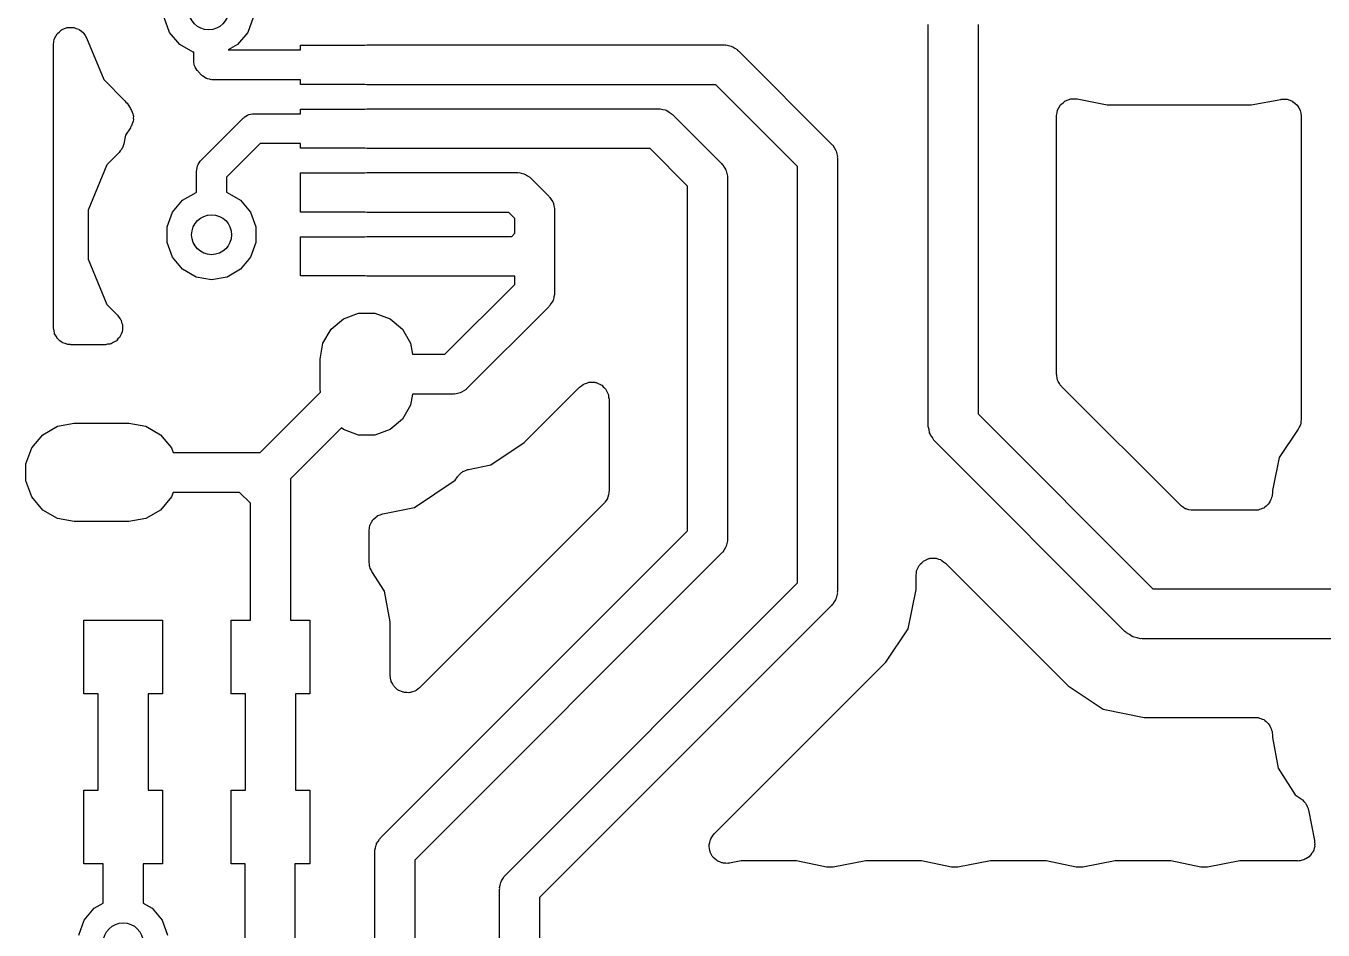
# Model space of a CAD drawing. Extents: x 91.5 to 189.2, y -113.2 to -60.7.
# Drawn here: x 91.51 to 104.72, y -83.02 to -73.81 of the extents above; entities that cross this region are included whole.
import ezdxf

# ---------------------------------------------------------------- set-up
doc = ezdxf.new("R2010")
doc.units = 0
doc.header["$MEASUREMENT"] = 0
doc.layers.add('BLACK', color=7, linetype='CONTINUOUS')

msp = doc.modelspace()

# ---------------------------------------------------------------- linework, layer by layer
at = {"layer": 'Black'}
for p, q in [((91.9029, -73.8414), (91.9277, -73.8312)), ((91.9277, -73.8312), (91.9315, -73.831)), ((91.9315, -73.831), (91.935, -73.8297)), ((91.935, -73.8297), (91.9618, -73.8297)), ((91.9618, -73.8297), (91.9886, -73.8286)), ((91.9886, -73.8286), (91.9922, -73.8297)), ((91.9922, -73.8297), (91.996, -73.8297)), ((91.996, -73.8297), (92.0211, -73.8389)), ((92.9725, -73.8795), (92.918, -73.7297)), ((93.822, -73.7297), (93.7675, -73.8795)), ((100.696, -77.87), (100.696, -73.8)), ((101.204, -73.8), (101.204, -77.7648)), ((91.7946, -73.9762), (91.7982, -73.9497)), ((91.7982, -73.9497), (91.7999, -73.9463)), ((91.7999, -73.9463), (91.8006, -73.9426)), ((91.8006, -73.9426), (91.814, -73.9194)), ((91.814, -73.9194), (91.8264, -73.8956)), ((91.8264, -73.8956), (91.8292, -73.8931)), ((91.8292, -73.8931), (91.8311, -73.8898)), ((91.8311, -73.8898), (91.8516, -73.8726)), ((91.8516, -73.8726), (91.8713, -73.8545)), ((91.8713, -73.8545), (91.8748, -73.853)), ((91.8748, -73.853), (91.8777, -73.8506)), ((91.8777, -73.8506), (91.9029, -73.8414)), ((92.0211, -73.8389), (92.0467, -73.847)), ((92.0467, -73.847), (92.0497, -73.8493)), ((92.0497, -73.8493), (92.0532, -73.8506)), ((92.0532, -73.8506), (92.0738, -73.8678)), ((92.0738, -73.8678), (92.095, -73.8841)), ((92.095, -73.8841), (92.097, -73.8873)), ((92.097, -73.8873), (92.0999, -73.8898)), ((92.0999, -73.8898), (92.1133, -73.913)), ((92.1133, -73.913), (92.1277, -73.9356)), ((92.1277, -73.9356), (92.3036, -74.3612)), ((93.075, -74.0016), (92.9725, -73.8795)), ((93.7675, -73.8795), (93.665, -74.0016)), ((91.79, -74.0026), (91.7946, -73.9762)), ((91.79, -76.8855), (91.79, -74.0026)), ((93.213, -74.0813), (93.075, -74.0016)), ((93.2176, -74.0821), (93.213, -74.0813)), ((93.2176, -74.17), (93.2176, -74.0821)), ((93.665, -74.0016), (93.568, -74.0576)), ((93.568, -74.0576), (94.305, -74.0576)), ((94.305, -74.0576), (94.305, -74.01)), ((94.305, -74.01), (94.9619, -74.01)), ((94.9619, -74.01), (94.98, -74.0068)), ((94.98, -74.0068), (98.62, -74.0068)), ((98.62, -74.0068), (98.6288, -74.0084)), ((98.6288, -74.0084), (98.6377, -74.0076)), ((98.6377, -74.0076), (98.6633, -74.0144)), ((98.6633, -74.0144), (98.6895, -74.0191)), ((98.6895, -74.0191), (98.6972, -74.0235)), ((98.6972, -74.0235), (98.7059, -74.0258)), ((98.7059, -74.0258), (98.7276, -74.0411)), ((98.7276, -74.0411), (98.7506, -74.0543)), ((98.7506, -74.0543), (98.7564, -74.0612)), ((98.7564, -74.0612), (98.7637, -74.0663)), ((98.7637, -74.0663), (99.7137, -75.0163)), ((93.2188, -74.1766), (93.2176, -74.17)), ((93.2182, -74.1833), (93.2188, -74.1766)), ((93.2233, -74.2025), (93.2182, -74.1833)), ((93.2268, -74.2221), (93.2233, -74.2025)), ((93.2301, -74.2279), (93.2268, -74.2221)), ((93.2319, -74.2344), (93.2301, -74.2279)), ((93.2433, -74.2507), (93.2319, -74.2344)), ((93.2533, -74.268), (93.2433, -74.2507)), ((93.2584, -74.2723), (93.2533, -74.268)), ((93.2622, -74.2778), (93.2584, -74.2723)), ((93.3022, -74.3178), (93.2622, -74.2778)), ((93.3077, -74.3216), (93.3022, -74.3178)), ((93.312, -74.3267), (93.3077, -74.3216)), ((93.3293, -74.3367), (93.312, -74.3267)), ((93.3456, -74.3481), (93.3293, -74.3367)), ((93.3521, -74.3499), (93.3456, -74.3481)), ((93.3579, -74.3532), (93.3521, -74.3499)), ((93.3775, -74.3567), (93.3579, -74.3532)), ((93.3967, -74.3618), (93.3775, -74.3567)), ((92.3036, -74.3612), (92.5177, -74.5757)), ((93.4034, -74.3612), (93.3967, -74.3618)), ((93.41, -74.3624), (93.4034, -74.3612)), ((94.305, -74.3624), (93.41, -74.3624)), ((94.305, -74.41), (94.305, -74.3624)), ((94.9619, -74.41), (94.305, -74.41)), ((94.98, -74.4132), (94.9619, -74.41)), ((98.5358, -74.4132), (94.98, -74.4132)), ((99.3668, -75.2442), (98.5358, -74.4132)), ((92.5177, -74.5757), (92.5275, -74.5898)), ((92.5275, -74.5898), (92.5394, -74.6022)), ((92.5394, -74.6022), (92.5747, -74.6549)), ((102.031, -74.6414), (102.045, -74.6169)), ((102.045, -74.6169), (102.047, -74.6155)), ((102.047, -74.6155), (102.048, -74.6135)), ((102.048, -74.6135), (102.07, -74.5959)), ((102.07, -74.5959), (102.092, -74.5777)), ((102.092, -74.5777), (102.094, -74.577)), ((102.094, -74.577), (102.096, -74.5756)), ((102.096, -74.5756), (102.122, -74.5665)), ((102.122, -74.5665), (102.149, -74.5569)), ((102.149, -74.5569), (102.151, -74.5569)), ((102.151, -74.5569), (102.153, -74.5562)), ((102.153, -74.5562), (102.182, -74.5569)), ((102.182, -74.5569), (102.21, -74.5569)), ((102.21, -74.5569), (102.212, -74.5576)), ((102.212, -74.5576), (102.214, -74.5577)), ((102.214, -74.5577), (102.518, -74.6191)), ((102.518, -74.6191), (103.984, -74.6191)), ((103.984, -74.6191), (104.288, -74.5618)), ((104.288, -74.5618), (104.289, -74.5618)), ((104.289, -74.5618), (104.29, -74.5615)), ((104.29, -74.5615), (104.32, -74.5615)), ((104.32, -74.5615), (104.349, -74.5611)), ((104.349, -74.5611), (104.35, -74.5615)), ((104.35, -74.5615), (104.351, -74.5615)), ((104.351, -74.5615), (104.379, -74.5716)), ((104.379, -74.5716), (104.407, -74.5813)), ((104.407, -74.5813), (104.407, -74.582)), ((104.407, -74.582), (104.408, -74.5823)), ((104.408, -74.5823), (104.431, -74.6013)), ((104.431, -74.6013), (104.454, -74.62)), ((104.454, -74.62), (104.454, -74.6208)), ((104.454, -74.6208), (104.455, -74.6215)), ((104.455, -74.6215), (104.47, -74.6471)), ((92.5747, -74.6549), (92.5793, -74.6655)), ((92.5793, -74.6655), (92.5861, -74.6748)), ((92.5861, -74.6748), (92.5915, -74.6932)), ((92.5915, -74.6932), (92.5992, -74.7107)), ((92.5992, -74.7107), (92.6, -74.7223)), ((92.6, -74.7223), (92.6032, -74.7333)), ((92.6032, -74.7333), (92.6019, -74.7524)), ((92.6019, -74.7524), (92.6032, -74.7716)), ((93.2922, -75.1822), (93.7222, -74.7522)), ((93.7222, -74.7522), (93.7277, -74.7484)), ((93.7277, -74.7484), (93.732, -74.7433)), ((93.732, -74.7433), (93.7493, -74.7333)), ((93.7493, -74.7333), (93.7656, -74.7219)), ((93.7656, -74.7219), (93.7721, -74.7201)), ((93.7721, -74.7201), (93.7779, -74.7168)), ((93.7779, -74.7168), (93.7975, -74.7133)), ((93.7975, -74.7133), (93.8167, -74.7082)), ((93.8167, -74.7082), (93.8234, -74.7088)), ((93.8234, -74.7088), (93.83, -74.7076)), ((93.83, -74.7076), (94.305, -74.7076)), ((94.305, -74.7076), (94.305, -74.66)), ((94.305, -74.66), (94.9619, -74.66)), ((94.9619, -74.66), (94.98, -74.6568)), ((94.98, -74.6568), (97.95, -74.6568)), ((97.95, -74.6568), (97.9588, -74.6584)), ((97.9588, -74.6584), (97.9677, -74.6576)), ((97.9677, -74.6576), (97.9933, -74.6644)), ((97.9933, -74.6644), (98.0195, -74.6691)), ((98.0195, -74.6691), (98.0272, -74.6735)), ((98.0272, -74.6735), (98.0359, -74.6758)), ((98.0359, -74.6758), (98.0576, -74.6911)), ((98.0576, -74.6911), (98.0806, -74.7043)), ((98.0806, -74.7043), (98.0864, -74.7112)), ((98.0864, -74.7112), (98.0937, -74.7163)), ((98.0937, -74.7163), (98.5937, -75.2163)), ((102.004, -74.7253), (102.01, -74.6975)), ((102.004, -74.7275), (102.004, -74.7253)), ((102.004, -74.7297), (102.004, -74.7275)), ((102.004, -77.3607), (102.004, -74.7297)), ((102.01, -74.6975), (102.015, -74.6697)), ((102.015, -74.6697), (102.016, -74.6677)), ((102.016, -74.6655), (102.031, -74.6414)), ((102.016, -74.6677), (102.016, -74.6655)), ((104.47, -74.6471), (104.485, -74.6724)), ((104.485, -74.6724), (104.485, -74.6734)), ((104.485, -74.6734), (104.485, -74.6743)), ((104.485, -74.6743), (104.491, -74.7033)), ((104.491, -74.7033), (104.496, -74.7323)), ((104.496, -74.7323), (104.496, -74.7333)), ((104.496, -74.7333), (104.496, -74.7343)), ((104.496, -74.7343), (104.496, -77.8208)), ((92.5747, -74.85), (92.5233, -74.9268)), ((92.5793, -74.8394), (92.5747, -74.85)), ((92.5861, -74.8301), (92.5793, -74.8394)), ((92.5915, -74.8117), (92.5861, -74.8301)), ((92.5992, -74.7942), (92.5915, -74.8117)), ((92.6, -74.7826), (92.5992, -74.7942)), ((92.6032, -74.7716), (92.6, -74.7826)), ((92.5059, -75.0142), (92.4982, -75.0339)), ((92.5233, -74.9268), (92.5059, -75.0142)), ((93.8931, -75.0124), (93.5524, -75.3531)), ((94.305, -75.0124), (93.8931, -75.0124)), ((94.305, -75.06), (94.305, -75.0124)), ((99.7137, -75.0163), (99.7188, -75.0236)), ((92.4578, -75.1042), (92.3348, -75.2269)), ((92.4699, -75.0869), (92.4578, -75.1042)), ((92.4838, -75.071), (92.4699, -75.0869)), ((92.4873, -75.0621), (92.4838, -75.071)), ((92.4928, -75.0543), (92.4873, -75.0621)), ((92.4982, -75.0339), (92.4928, -75.0543)), ((94.9619, -75.06), (94.305, -75.06)), ((94.98, -75.0632), (94.9619, -75.06)), ((97.8658, -75.0632), (94.98, -75.0632)), ((98.2468, -75.4442), (97.8658, -75.0632)), ((99.7188, -75.0236), (99.7257, -75.0294)), ((99.7257, -75.0294), (99.7389, -75.0524)), ((99.7389, -75.0524), (99.7542, -75.0741)), ((99.7542, -75.0741), (99.7565, -75.0828)), ((99.7565, -75.0828), (99.7609, -75.0905)), ((99.7609, -75.0905), (99.7656, -75.1167)), ((99.7656, -75.1167), (99.7724, -75.1423)), ((99.7724, -75.1423), (99.7716, -75.1512)), ((99.7716, -75.1512), (99.7732, -75.16)), ((92.3348, -75.2269), (92.143, -75.6888)), ((93.2476, -75.29), (93.2488, -75.2834)), ((93.2482, -75.2767), (93.2533, -75.2575)), ((93.2488, -75.2834), (93.2482, -75.2767)), ((93.2533, -75.2575), (93.2568, -75.2379)), ((93.2568, -75.2379), (93.2601, -75.2321)), ((93.2601, -75.2321), (93.2619, -75.2256)), ((93.2619, -75.2256), (93.2733, -75.2093)), ((93.2733, -75.2093), (93.2833, -75.192)), ((93.2833, -75.192), (93.2884, -75.1877)), ((93.2884, -75.1877), (93.2922, -75.1822)), ((98.5937, -75.2163), (98.5988, -75.2236)), ((98.5988, -75.2236), (98.6057, -75.2294)), ((98.6057, -75.2294), (98.6189, -75.2524)), ((98.6189, -75.2524), (98.6342, -75.2741)), ((98.6342, -75.2741), (98.6365, -75.2828)), ((98.6365, -75.2828), (98.6409, -75.2905)), ((99.3668, -78.51), (99.3668, -75.2442)), ((99.7732, -75.16), (99.7732, -78.51)), ((93.2476, -75.5079), (93.2476, -75.29)), ((93.5524, -75.3531), (93.5524, -75.5079)), ((94.305, -75.71), (94.305, -75.31)), ((94.305, -75.31), (94.9619, -75.31)), ((94.9619, -75.31), (94.98, -75.3068)), ((94.98, -75.3068), (96.51, -75.3068)), ((96.51, -75.3068), (96.5188, -75.3084)), ((96.5188, -75.3084), (96.5277, -75.3076)), ((96.5277, -75.3076), (96.5533, -75.3144)), ((96.5533, -75.3144), (96.5795, -75.3191)), ((96.5795, -75.3191), (96.5872, -75.3235)), ((96.5872, -75.3235), (96.5959, -75.3258)), ((96.5959, -75.3258), (96.6176, -75.3411)), ((96.6176, -75.3411), (96.6406, -75.3543)), ((96.6406, -75.3543), (96.6464, -75.3612)), ((96.6464, -75.3612), (96.6537, -75.3663)), ((96.6537, -75.3663), (96.8337, -75.5463)), ((98.6409, -75.2905), (98.6456, -75.3167)), ((98.6456, -75.3167), (98.6524, -75.3423)), ((98.6524, -75.3423), (98.6516, -75.3512)), ((98.6516, -75.3512), (98.6532, -75.36)), ((98.6532, -75.36), (98.6532, -75.47)), ((93.105, -75.5884), (93.243, -75.5087)), ((93.243, -75.5087), (93.2476, -75.5079)), ((93.5524, -75.5079), (93.557, -75.5087)), ((93.557, -75.5087), (93.695, -75.5884)), ((96.8337, -75.5463), (96.8388, -75.5536)), ((98.2468, -75.47), (98.2468, -75.4442)), ((98.2468, -78.9558), (98.2468, -75.47)), ((98.6532, -75.47), (98.6532, -79.02)), ((93.0025, -75.7105), (93.105, -75.5884)), ((93.695, -75.5884), (93.7975, -75.7105)), ((96.8388, -75.5536), (96.8457, -75.5594)), ((96.8457, -75.5594), (96.8589, -75.5824)), ((96.8589, -75.5824), (96.8742, -75.6041)), ((96.8742, -75.6041), (96.8765, -75.6128)), ((96.8765, -75.6128), (96.8809, -75.6205)), ((96.8809, -75.6205), (96.8856, -75.6467)), ((96.8856, -75.6467), (96.8924, -75.6723)), ((96.8924, -75.6723), (96.8916, -75.6812)), ((96.8916, -75.6812), (96.8932, -75.69)), ((92.143, -75.6888), (92.1426, -76.189)), ((92.948, -75.8603), (93.0025, -75.7105)), ((93.7975, -75.7105), (93.852, -75.8603)), ((94.9619, -75.71), (94.305, -75.71)), ((94.98, -75.7132), (94.9619, -75.71)), ((96.4258, -75.7132), (94.98, -75.7132)), ((96.4868, -75.7742), (96.4258, -75.7132)), ((96.4868, -75.9258), (96.4868, -75.7742)), ((96.8932, -75.69), (96.8932, -76.53)), ((92.948, -76.0197), (92.948, -75.8603)), ((93.852, -75.8603), (93.852, -76.0197)), ((96.4558, -75.9568), (96.4868, -75.9258)), ((93.0025, -76.1695), (92.948, -76.0197)), ((93.852, -76.0197), (93.7975, -76.1695)), ((94.305, -76.36), (94.305, -75.96)), ((94.305, -75.96), (94.9619, -75.96)), ((94.9619, -75.96), (94.98, -75.9568)), ((94.98, -75.9568), (96.4558, -75.9568)), ((92.1426, -76.189), (92.3336, -76.6512)), ((93.105, -76.2916), (93.0025, -76.1695)), ((93.7975, -76.1695), (93.695, -76.2916)), ((93.243, -76.3713), (93.105, -76.2916)), ((93.695, -76.2916), (93.557, -76.3713)), ((93.4, -76.3989), (93.243, -76.3713)), ((93.557, -76.3713), (93.4, -76.3989)), ((94.9619, -76.36), (94.305, -76.36)), ((94.98, -76.3632), (94.9619, -76.36)), ((96.4868, -76.3632), (94.98, -76.3632)), ((95.7758, -77.1568), (96.4868, -76.4458)), ((96.4868, -76.4458), (96.4868, -76.3632)), ((96.8809, -76.5995), (96.8765, -76.6072)), ((96.8856, -76.5733), (96.8809, -76.5995)), ((96.8924, -76.5477), (96.8856, -76.5733)), ((96.8932, -76.53), (96.8916, -76.5388)), ((96.8916, -76.5388), (96.8924, -76.5477)), ((92.3336, -76.6512), (92.4427, -76.7605)), ((96.8337, -76.6737), (96.0037, -77.5037)), ((96.8388, -76.6664), (96.8337, -76.6737)), ((96.8457, -76.6606), (96.8388, -76.6664)), ((96.8589, -76.6376), (96.8457, -76.6606)), ((96.8742, -76.6159), (96.8589, -76.6376)), ((96.8765, -76.6072), (96.8742, -76.6159)), ((92.4427, -76.7605), (92.4558, -76.7792)), ((92.4558, -76.7792), (92.4705, -76.7968)), ((92.4705, -76.7968), (92.4731, -76.8041)), ((92.4731, -76.8041), (92.4776, -76.8105)), ((92.4776, -76.8105), (92.4835, -76.8326)), ((92.4835, -76.8326), (92.4913, -76.854)), ((92.4913, -76.854), (92.4913, -76.8618)), ((92.4913, -76.8618), (92.4933, -76.8694)), ((92.4933, -76.8694), (92.4913, -76.8921)), ((94.6161, -76.9023), (94.7425, -76.7963)), ((94.7425, -76.7963), (94.8975, -76.7398)), ((94.8975, -76.7398), (95.0625, -76.7398)), ((95.0625, -76.7398), (95.2175, -76.7963)), ((95.2175, -76.7963), (95.3439, -76.9023)), ((91.7903, -76.8875), (91.79, -76.8855)), ((91.79, -76.8894), (91.7903, -76.8875)), ((91.7956, -76.9174), (91.79, -76.8894)), ((91.8006, -76.9456), (91.7956, -76.9174)), ((91.8016, -76.9472), (91.8006, -76.9456)), ((91.8019, -76.9492), (91.8016, -76.9472)), ((91.8168, -76.9736), (91.8019, -76.9492)), ((91.8311, -76.9983), (91.8168, -76.9736)), ((91.8326, -76.9996), (91.8311, -76.9983)), ((91.8336, -77.0013), (91.8326, -76.9996)), ((91.8559, -77.0192), (91.8336, -77.0013)), ((92.446, -77.0014), (92.4313, -77.0189)), ((92.4621, -76.9853), (92.446, -77.0014)), ((92.4655, -76.9782), (92.4621, -76.9853)), ((92.4705, -76.9723), (92.4655, -76.9782)), ((92.4783, -76.9508), (92.4705, -76.9723)), ((92.488, -76.9301), (92.4783, -76.9508)), ((92.4886, -76.9223), (92.488, -76.9301)), ((92.4913, -76.915), (92.4886, -76.9223)), ((92.4913, -76.8921), (92.4913, -76.915)), ((94.5336, -77.0452), (94.6161, -76.9023)), ((95.3439, -76.9023), (95.4264, -77.0452)), ((91.8777, -77.0375), (91.8559, -77.0192)), ((91.8796, -77.0382), (91.8777, -77.0375)), ((91.8811, -77.0394), (91.8796, -77.0382)), ((91.9082, -77.0486), (91.8811, -77.0394)), ((91.935, -77.0584), (91.9082, -77.0486)), ((91.937, -77.0584), (91.935, -77.0584)), ((91.9388, -77.059), (91.937, -77.0584)), ((91.9621, -77.0585), (91.9388, -77.059)), ((91.9707, -77.06), (91.9621, -77.0585)), ((92.3185, -77.06), (91.9707, -77.06)), ((92.341, -77.056), (92.3185, -77.06)), ((92.3637, -77.0541), (92.341, -77.056)), ((92.3708, -77.0508), (92.3637, -77.0541)), ((92.3785, -77.0494), (92.3708, -77.0508)), ((92.3983, -77.038), (92.3785, -77.0494)), ((92.419, -77.0283), (92.3983, -77.038)), ((92.4245, -77.0228), (92.419, -77.0283)), ((92.4313, -77.0189), (92.4245, -77.0228)), ((94.505, -77.2076), (94.5336, -77.0452)), ((95.4264, -77.0452), (95.446, -77.1568)), ((94.505, -77.5124), (94.505, -77.2076)), ((95.446, -77.1568), (95.7758, -77.1568)), ((102.005, -77.3683), (102.004, -77.3607)), ((102.005, -77.376), (102.005, -77.3683)), ((102.011, -77.3982), (102.005, -77.376)), ((102.015, -77.4207), (102.011, -77.3982)), ((94.5103, -77.5423), (94.505, -77.5124)), ((95.9676, -77.5289), (95.9459, -77.5442)), ((95.9906, -77.5157), (95.9676, -77.5289)), ((95.9964, -77.5088), (95.9906, -77.5157)), ((96.0037, -77.5037), (95.9964, -77.5088)), ((96.5816, -78.0571), (97.1472, -77.4915)), ((97.1472, -77.4915), (97.166, -77.4784)), ((97.166, -77.4784), (97.1835, -77.4636)), ((97.1835, -77.4636), (97.1908, -77.461)), ((97.1908, -77.461), (97.1971, -77.4566)), ((97.1971, -77.4566), (97.2193, -77.4506)), ((97.2193, -77.4506), (97.2408, -77.4428)), ((97.2408, -77.4428), (97.2485, -77.4428)), ((97.2485, -77.4428), (97.256, -77.4408)), ((97.256, -77.4408), (97.2788, -77.4428)), ((97.2788, -77.4428), (97.3018, -77.4428)), ((97.3018, -77.4428), (97.309, -77.4454)), ((97.309, -77.4454), (97.3167, -77.4461)), ((97.3167, -77.4461), (97.3375, -77.4558)), ((97.3375, -77.4558), (97.359, -77.4636)), ((97.359, -77.4636), (97.365, -77.4686)), ((97.365, -77.4686), (97.372, -77.4719)), ((97.372, -77.4719), (97.3882, -77.4881)), ((97.3882, -77.4881), (97.4057, -77.5028)), ((97.4057, -77.5028), (97.4096, -77.5095)), ((97.4096, -77.5095), (97.4151, -77.515)), ((97.4151, -77.515), (97.4247, -77.5357)), ((102.018, -77.4274), (102.015, -77.4207)), ((102.02, -77.4349), (102.018, -77.4274)), ((102.034, -77.4537), (102.02, -77.4349)), ((102.045, -77.4735), (102.034, -77.4537)), ((102.051, -77.4785), (102.045, -77.4735)), ((102.055, -77.4848), (102.051, -77.4785)), ((103.265, -78.6946), (102.055, -77.4848)), ((93.8958, -78.1568), (94.5103, -77.5423)), ((95.446, -77.5632), (95.4264, -77.6748)), ((95.86, -77.5632), (95.446, -77.5632)), ((95.8688, -77.5616), (95.86, -77.5632)), ((95.8777, -77.5624), (95.8688, -77.5616)), ((95.9033, -77.5556), (95.8777, -77.5624)), ((95.9295, -77.5509), (95.9033, -77.5556)), ((95.9372, -77.5465), (95.9295, -77.5509)), ((95.9459, -77.5442), (95.9372, -77.5465)), ((97.4247, -77.5357), (97.4362, -77.5556)), ((97.4362, -77.5556), (97.4376, -77.5632)), ((97.4376, -77.5632), (97.4408, -77.5702)), ((97.4408, -77.5702), (97.4428, -77.593)), ((97.4428, -77.593), (97.4468, -77.6156)), ((97.4468, -77.6156), (97.4468, -78.5518)), ((95.4264, -77.6748), (95.3439, -77.8177)), ((101.204, -77.7648), (102.985, -79.546)), ((91.6806, -77.977), (91.831, -77.8902)), ((91.831, -77.8902), (92.002, -77.86)), ((92.002, -77.86), (92.558, -77.86)), ((92.558, -77.86), (92.729, -77.8902)), ((92.729, -77.8902), (92.8794, -77.977)), ((94.7214, -77.906), (94.2032, -78.4242)), ((94.7425, -77.9237), (94.7214, -77.906)), ((94.8975, -77.9802), (94.7425, -77.9237)), ((95.2175, -77.9237), (95.0625, -77.9802)), ((95.3439, -77.8177), (95.2175, -77.9237)), ((100.698, -77.881), (100.696, -77.87)), ((100.697, -77.8921), (100.698, -77.881)), ((100.706, -77.9242), (100.697, -77.8921)), ((100.711, -77.9569), (100.706, -77.9242)), ((104.465, -77.9198), (104.269, -78.2077)), ((104.474, -77.8998), (104.465, -77.9198)), ((104.485, -77.8808), (104.474, -77.8998)), ((104.487, -77.8722), (104.485, -77.8808)), ((104.491, -77.8643), (104.487, -77.8722)), ((104.492, -77.8424), (104.491, -77.8643)), ((104.496, -77.8208), (104.492, -77.8424)), ((91.569, -78.11), (91.6806, -77.977)), ((92.8794, -77.977), (92.991, -78.11)), ((95.0625, -77.9802), (94.8975, -77.9802)), ((96.2426, -78.2837), (96.5816, -78.0571)), ((100.717, -77.9666), (100.711, -77.9569)), ((100.72, -77.9773), (100.717, -77.9666)), ((100.739, -78.0045), (100.72, -77.9773)), ((100.755, -78.0333), (100.739, -78.0045)), ((100.764, -78.0405), (100.755, -78.0333)), ((100.77, -78.0496), (100.764, -78.0405)), ((102.7, -79.9796), (100.77, -78.0496)), ((91.5096, -78.2732), (91.569, -78.11)), ((92.991, -78.11), (93.008, -78.1568)), ((93.008, -78.1568), (93.25, -78.1568)), ((93.25, -78.1568), (93.77, -78.1568)), ((93.77, -78.1568), (93.8958, -78.1568)), ((91.5096, -78.4468), (91.5096, -78.2732)), ((96.0156, -78.3288), (96.2426, -78.2837)), ((104.269, -78.2077), (104.201, -78.5426)), ((91.569, -78.61), (91.5096, -78.4468)), ((94.2032, -78.4242), (94.2032, -78.6)), ((95.4666, -78.7161), (95.8791, -78.4405)), ((95.8791, -78.4405), (95.9039, -78.4034)), ((95.9039, -78.4034), (95.9092, -78.3979)), ((95.9092, -78.3979), (95.9129, -78.3911)), ((95.9129, -78.3911), (95.9302, -78.376)), ((95.9302, -78.376), (95.946, -78.3594)), ((95.946, -78.3594), (95.953, -78.356)), ((95.953, -78.356), (95.9588, -78.3509)), ((95.9588, -78.3509), (95.9801, -78.3426)), ((95.9801, -78.3426), (96.0007, -78.3325)), ((96.0007, -78.3325), (96.0084, -78.3316)), ((96.0084, -78.3316), (96.0156, -78.3288)), ((93.008, -78.5632), (92.991, -78.61)), ((93.25, -78.5632), (93.008, -78.5632)), ((93.6858, -78.5632), (93.25, -78.5632)), ((93.7968, -78.6742), (93.6858, -78.5632)), ((97.4461, -78.5671), (97.4402, -78.5892)), ((97.4468, -78.5518), (97.4455, -78.5594)), ((97.4455, -78.5594), (97.4461, -78.5671)), ((99.3668, -79.4858), (99.3668, -78.51)), ((99.7732, -78.51), (99.7732, -79.57)), ((104.201, -78.5705), (104.198, -78.5856)), ((104.198, -78.5856), (104.198, -78.601)), ((104.201, -78.5426), (104.201, -78.5705)), ((91.6806, -78.743), (91.569, -78.61)), ((92.991, -78.61), (92.8794, -78.743)), ((93.7968, -79.865), (93.7968, -78.6742)), ((94.2032, -78.6), (94.2032, -79.865)), ((95.1445, -78.7802), (95.4666, -78.7161)), ((97.3954, -78.6759), (95.5187, -80.5526)), ((97.3998, -78.6695), (97.3954, -78.6759)), ((97.4057, -78.6646), (97.3998, -78.6695)), ((97.4172, -78.6447), (97.4057, -78.6646)), ((97.4304, -78.6259), (97.4172, -78.6447)), ((97.4324, -78.6185), (97.4304, -78.6259)), ((97.4362, -78.6118), (97.4324, -78.6185)), ((97.4402, -78.5892), (97.4362, -78.6118)), ((103.272, -78.699), (103.265, -78.6946)), ((103.276, -78.7049), (103.272, -78.699)), ((103.296, -78.7164), (103.276, -78.7049)), ((103.315, -78.7296), (103.296, -78.7164)), ((104.125, -78.7126), (104.113, -78.7225)), ((104.138, -78.7049), (104.125, -78.7126)), ((104.148, -78.6932), (104.138, -78.7049)), ((104.16, -78.6833), (104.148, -78.6932)), ((104.168, -78.67), (104.16, -78.6833)), ((104.177, -78.6582), (104.168, -78.67)), ((104.183, -78.6438), (104.177, -78.6582)), ((104.19, -78.6305), (104.183, -78.6438)), ((104.193, -78.6154), (104.19, -78.6305)), ((104.198, -78.601), (104.193, -78.6154)), ((91.831, -78.8298), (91.6806, -78.743)), ((92.002, -78.86), (91.831, -78.8298)), ((92.729, -78.8298), (92.558, -78.86)), ((92.8794, -78.743), (92.729, -78.8298)), ((95.0281, -78.8676), (95.0418, -78.8425)), ((95.0418, -78.8425), (95.0433, -78.8412)), ((95.0433, -78.8412), (95.0443, -78.8395)), ((95.0443, -78.8395), (95.0661, -78.8212)), ((95.0661, -78.8212), (95.0877, -78.8023)), ((95.0877, -78.8023), (95.0895, -78.8016)), ((95.0895, -78.8016), (95.0909, -78.8003)), ((95.0909, -78.8003), (95.1178, -78.7906)), ((95.1178, -78.7906), (95.1445, -78.7802)), ((103.323, -78.7316), (103.315, -78.7296)), ((103.329, -78.7354), (103.323, -78.7316)), ((103.352, -78.7394), (103.329, -78.7354)), ((103.374, -78.7453), (103.352, -78.7394)), ((103.382, -78.7447), (103.374, -78.7453)), ((103.389, -78.746), (103.382, -78.7447)), ((104.025, -78.746), (103.389, -78.746)), ((104.041, -78.7433), (104.025, -78.746)), ((104.056, -78.7433), (104.041, -78.7433)), ((104.07, -78.7381), (104.056, -78.7433)), ((104.085, -78.7354), (104.07, -78.7381)), ((104.099, -78.7277), (104.085, -78.7354)), ((104.113, -78.7225), (104.099, -78.7277)), ((92.558, -78.86), (92.002, -78.86)), ((95.0032, -78.9523), (95.0082, -78.9242)), ((95.0032, -79.2737), (95.0032, -78.9523)), ((95.0082, -78.9242), (95.0125, -78.8959)), ((95.0125, -78.8959), (95.0134, -78.8942)), ((95.0134, -78.8942), (95.0138, -78.8923)), ((95.0138, -78.8923), (95.0281, -78.8676)), ((95.1213, -82.0813), (98.2468, -78.9558)), ((98.6409, -79.1095), (98.6365, -79.1172)), ((98.6456, -79.0833), (98.6409, -79.1095)), ((98.6524, -79.0577), (98.6456, -79.0833)), ((98.6532, -79.04), (98.6516, -79.0488)), ((98.6516, -79.0488), (98.6524, -79.0577)), ((98.6532, -79.02), (98.6532, -79.04)), ((98.5937, -79.1837), (95.4682, -82.3092)), ((98.5988, -79.1764), (98.5937, -79.1837)), ((98.6057, -79.1706), (98.5988, -79.1764)), ((98.6189, -79.1476), (98.6057, -79.1706)), ((98.6342, -79.1259), (98.6189, -79.1476)), ((98.6365, -79.1172), (98.6342, -79.1259)), ((100.682, -79.2476), (100.703, -79.238)), ((100.703, -79.238), (100.711, -79.2373)), ((100.711, -79.2373), (100.718, -79.2346)), ((100.718, -79.2346), (100.741, -79.2346)), ((100.741, -79.2346), (100.764, -79.2326)), ((100.764, -79.2326), (100.771, -79.2346)), ((100.771, -79.2346), (100.779, -79.2346)), ((100.779, -79.2346), (100.801, -79.2425)), ((100.801, -79.2425), (100.823, -79.2484)), ((95.0066, -79.2929), (95.0032, -79.2737)), ((95.0075, -79.3124), (95.0066, -79.2929)), ((95.0118, -79.3227), (95.0075, -79.3124)), ((95.0138, -79.3337), (95.0118, -79.3227)), ((95.0236, -79.3506), (95.0138, -79.3337)), ((95.0311, -79.3686), (95.0236, -79.3506)), ((95.1605, -79.5696), (95.0311, -79.3686)), ((100.577, -79.3849), (100.579, -79.3621)), ((100.579, -79.3621), (100.582, -79.3551)), ((100.582, -79.3551), (100.584, -79.3475)), ((100.584, -79.3475), (100.595, -79.3276)), ((100.595, -79.3276), (100.605, -79.3068)), ((100.605, -79.3068), (100.61, -79.3014)), ((100.61, -79.3014), (100.614, -79.2947)), ((100.614, -79.2947), (100.632, -79.2799)), ((100.632, -79.2799), (100.648, -79.2637)), ((100.648, -79.2637), (100.655, -79.2605)), ((100.655, -79.2605), (100.661, -79.2555)), ((100.661, -79.2555), (100.682, -79.2476)), ((100.823, -79.2484), (100.829, -79.2528)), ((100.829, -79.2528), (100.836, -79.2555)), ((100.836, -79.2555), (100.854, -79.2702)), ((100.854, -79.2702), (100.873, -79.2834)), ((100.873, -79.2834), (102.122, -80.5331)), ((96.3913, -82.4613), (99.3668, -79.4858)), ((100.573, -79.4075), (100.577, -79.3849)), ((100.573, -79.5527), (100.573, -79.4075)), ((95.2191, -79.8814), (95.1605, -79.5696)), ((99.7609, -79.6395), (99.7565, -79.6472)), ((99.7656, -79.6133), (99.7609, -79.6395)), ((99.7724, -79.5877), (99.7656, -79.6133)), ((99.7732, -79.57), (99.7716, -79.5788)), ((99.7716, -79.5788), (99.7724, -79.5877)), ((100.494, -79.9526), (100.573, -79.5527)), ((102.985, -79.546), (105.02, -79.546)), ((99.7137, -79.7137), (96.7382, -82.6892)), ((99.7188, -79.7064), (99.7137, -79.7137)), ((99.7257, -79.7006), (99.7188, -79.7064)), ((99.7389, -79.6776), (99.7257, -79.7006)), ((99.7542, -79.6559), (99.7389, -79.6776)), ((99.7565, -79.6472), (99.7542, -79.6559)), ((92.1, -80.615), (92.1, -79.865)), ((92.1, -79.865), (92.9, -79.865)), ((92.9, -79.865), (92.9, -80.615)), ((93.6, -80.615), (93.6, -79.865)), ((93.6, -79.865), (93.7968, -79.865)), ((94.2032, -79.865), (94.4, -79.865)), ((94.4, -79.865), (94.4, -80.615)), ((95.2191, -80.4285), (95.2191, -79.8814)), ((100.267, -80.2916), (100.494, -79.9526)), ((102.71, -79.986), (102.7, -79.9796)), ((102.717, -79.9946), (102.71, -79.986)), ((102.745, -80.0112), (102.717, -79.9946)), ((102.773, -80.0302), (102.745, -80.0112)), ((102.783, -80.0331), (102.773, -80.0302)), ((102.793, -80.0387), (102.783, -80.0331)), ((102.826, -80.0444), (102.793, -80.0387)), ((102.858, -80.053), (102.826, -80.0444)), ((102.869, -80.0521), (102.858, -80.053)), ((102.88, -80.054), (102.869, -80.0521)), ((105.02, -80.054), (102.88, -80.054)), ((98.5173, -82.0414), (100.267, -80.2916)), ((95.2231, -80.451), (95.2191, -80.4285)), ((95.2251, -80.4739), (95.2231, -80.451)), ((95.2284, -80.4809), (95.2251, -80.4739)), ((95.2297, -80.4885), (95.2284, -80.4809)), ((95.2412, -80.5083), (95.2297, -80.4885)), ((95.2508, -80.5291), (95.2412, -80.5083)), ((95.2563, -80.5346), (95.2508, -80.5291)), ((95.2602, -80.5413), (95.2563, -80.5346)), ((95.2777, -80.556), (95.2602, -80.5413)), ((95.2939, -80.5722), (95.2777, -80.556)), ((95.4999, -80.5657), (95.4824, -80.5804)), ((95.5187, -80.5526), (95.4999, -80.5657)), ((102.122, -80.5331), (102.478, -80.7706)), ((92.246, -80.615), (92.1, -80.615)), ((92.246, -81.595), (92.246, -80.615)), ((92.9, -80.615), (92.754, -80.615)), ((92.754, -80.615), (92.754, -81.595)), ((93.746, -80.615), (93.6, -80.615)), ((93.746, -81.595), (93.746, -80.615)), ((94.4, -80.615), (94.254, -80.615)), ((94.254, -80.615), (94.254, -81.595)), ((95.3009, -80.5755), (95.2939, -80.5722)), ((95.3069, -80.5804), (95.3009, -80.5755)), ((95.3284, -80.5883), (95.3069, -80.5804)), ((95.3492, -80.598), (95.3284, -80.5883)), ((95.3569, -80.5986), (95.3492, -80.598)), ((95.3641, -80.6013), (95.3569, -80.5986)), ((95.3871, -80.6013), (95.3641, -80.6013)), ((95.4099, -80.6033), (95.3871, -80.6013)), ((95.4174, -80.6013), (95.4099, -80.6033)), ((95.4251, -80.6013), (95.4174, -80.6013)), ((95.4466, -80.5934), (95.4251, -80.6013)), ((95.4688, -80.5875), (95.4466, -80.5934)), ((95.4751, -80.5831), (95.4688, -80.5875)), ((95.4824, -80.5804), (95.4751, -80.5831)), ((102.478, -80.7706), (102.897, -80.854)), ((102.897, -80.854), (104.025, -80.854)), ((104.025, -80.854), (104.041, -80.8567)), ((104.041, -80.8567), (104.056, -80.8567)), ((104.056, -80.8567), (104.07, -80.8619)), ((104.07, -80.8619), (104.085, -80.8646)), ((104.085, -80.8646), (104.099, -80.8723)), ((104.099, -80.8723), (104.113, -80.8775)), ((104.113, -80.8775), (104.125, -80.8874)), ((104.125, -80.8874), (104.138, -80.8951)), ((104.138, -80.8951), (104.148, -80.9068)), ((104.148, -80.9068), (104.16, -80.9167)), ((104.16, -80.9167), (104.168, -80.93)), ((104.168, -80.93), (104.177, -80.9417)), ((104.177, -80.9417), (104.183, -80.9562)), ((104.183, -80.9562), (104.19, -80.9695)), ((104.19, -80.9695), (104.193, -80.9846)), ((104.193, -80.9846), (104.198, -80.999)), ((104.198, -80.999), (104.198, -81.0144)), ((104.198, -81.0144), (104.201, -81.0295)), ((104.201, -81.0295), (104.201, -81.0586)), ((104.201, -81.0586), (104.26, -81.3704)), ((104.26, -81.3704), (104.435, -81.6437)), ((92.1, -82.345), (92.1, -81.595)), ((92.1, -81.595), (92.246, -81.595)), ((92.754, -81.595), (92.9, -81.595)), ((92.9, -81.595), (92.9, -82.345)), ((93.6, -82.345), (93.6, -81.595)), ((93.6, -81.595), (93.746, -81.595)), ((94.254, -81.595), (94.4, -81.595)), ((94.4, -81.595), (94.4, -82.345)), ((104.435, -81.6437), (104.496, -81.6852)), ((104.496, -81.6852), (104.501, -81.6899)), ((104.501, -81.6899), (104.507, -81.6932)), ((104.507, -81.6932), (104.523, -81.7111)), ((104.523, -81.7111), (104.54, -81.7278)), ((104.54, -81.7278), (104.543, -81.7339)), ((104.543, -81.7339), (104.547, -81.739)), ((104.547, -81.739), (104.556, -81.7613)), ((104.556, -81.7613), (104.566, -81.7827)), ((104.566, -81.7827), (104.567, -81.7895)), ((104.567, -81.7895), (104.569, -81.7959)), ((104.569, -81.7959), (104.631, -82.107)), ((95.0741, -82.1555), (95.0785, -82.1478)), ((95.0785, -82.1478), (95.0808, -82.1391)), ((95.0808, -82.1391), (95.0961, -82.1174)), ((95.0961, -82.1174), (95.1093, -82.0944)), ((95.1093, -82.0944), (95.1162, -82.0886)), ((95.1162, -82.0886), (95.1213, -82.0813)), ((98.4666, -82.1502), (98.4723, -82.129)), ((98.4673, -82.1589), (98.4666, -82.1502)), ((98.4723, -82.129), (98.4758, -82.1074)), ((98.4758, -82.1074), (98.4801, -82.0998)), ((98.4801, -82.0998), (98.4824, -82.0914)), ((98.4824, -82.0914), (98.4949, -82.0734)), ((98.4949, -82.0734), (98.5057, -82.0543)), ((98.5057, -82.0543), (98.5123, -82.0486)), ((98.5123, -82.0486), (98.5173, -82.0414)), ((104.631, -82.107), (104.632, -82.1264)), ((104.632, -82.1264), (104.635, -82.1457)), ((104.635, -82.1457), (104.632, -82.1567)), ((95.0618, -82.225), (95.0634, -82.2162)), ((95.0618, -83.135), (95.0618, -82.225)), ((95.0626, -82.2073), (95.0694, -82.1817)), ((95.0634, -82.2162), (95.0626, -82.2073)), ((95.0694, -82.1817), (95.0741, -82.1555)), ((98.4659, -82.1675), (98.4673, -82.1589)), ((98.47, -82.1891), (98.4659, -82.1675)), ((98.4719, -82.2109), (98.47, -82.1891)), ((98.4756, -82.2189), (98.4719, -82.2109)), ((98.4772, -82.2274), (98.4756, -82.2189)), ((98.4884, -82.2463), (98.4772, -82.2274)), ((98.4976, -82.2662), (98.4884, -82.2463)), ((98.5038, -82.2724), (98.4976, -82.2662)), ((98.5083, -82.2799), (98.5038, -82.2724)), ((98.5252, -82.2938), (98.5083, -82.2799)), ((104.558, -82.2833), (104.543, -82.2954)), ((104.575, -82.2732), (104.558, -82.2833)), ((104.582, -82.2644), (104.575, -82.2732)), ((104.591, -82.2574), (104.582, -82.2644)), ((104.601, -82.2408), (104.591, -82.2574)), ((104.613, -82.2256), (104.601, -82.2408)), ((104.617, -82.215), (104.613, -82.2256)), ((104.622, -82.2054), (104.617, -82.215)), ((104.626, -82.1863), (104.622, -82.2054)), ((104.633, -82.1679), (104.626, -82.1863)), ((104.632, -82.1567), (104.633, -82.1679)), ((92.2968, -82.345), (92.1, -82.345)), ((92.2968, -82.7454), (92.2968, -82.345)), ((92.9, -82.345), (92.7032, -82.345)), ((92.7032, -82.345), (92.7032, -82.7454)), ((93.741, -82.345), (93.6, -82.345)), ((93.741, -83.135), (93.741, -82.345)), ((94.4, -82.345), (94.249, -82.345)), ((94.249, -82.345), (94.249, -83.135)), ((95.4682, -82.3092), (95.4682, -83.135)), ((98.5407, -82.3093), (98.5252, -82.2938)), ((98.5487, -82.313), (98.5407, -82.3093)), ((98.5554, -82.3185), (98.5487, -82.313)), ((98.5761, -82.3258), (98.5554, -82.3185)), ((98.596, -82.335), (98.5761, -82.3258)), ((98.6047, -82.3358), (98.596, -82.335)), ((98.6129, -82.3387), (98.6047, -82.3358)), ((98.6349, -82.3384), (98.6129, -82.3387)), ((98.6567, -82.3404), (98.6349, -82.3384)), ((98.6651, -82.3381), (98.6567, -82.3404)), ((98.6739, -82.338), (98.6651, -82.3381)), ((98.7914, -82.3159), (98.6739, -82.338)), ((99.3574, -82.3159), (98.7914, -82.3159)), ((99.6629, -82.3777), (99.3574, -82.3159)), ((99.6661, -82.3778), (99.6629, -82.3777)), ((99.6692, -82.3789), (99.6661, -82.3778)), ((99.6965, -82.3786), (99.6692, -82.3789)), ((99.7238, -82.3793), (99.6965, -82.3786)), ((99.7269, -82.3782), (99.7238, -82.3793)), ((99.7302, -82.3782), (99.7269, -82.3782)), ((100.061, -82.3159), (99.7302, -82.3782)), ((100.627, -82.3159), (100.061, -82.3159)), ((100.933, -82.3777), (100.627, -82.3159)), ((100.936, -82.3778), (100.933, -82.3777)), ((100.939, -82.3789), (100.936, -82.3778)), ((100.967, -82.3786), (100.939, -82.3789)), ((100.994, -82.3793), (100.967, -82.3786)), ((100.997, -82.3782), (100.994, -82.3793)), ((101, -82.3782), (100.997, -82.3782)), ((101.331, -82.3159), (101, -82.3782)), ((101.897, -82.3159), (101.331, -82.3159)), ((102.203, -82.3777), (101.897, -82.3159)), ((102.206, -82.3778), (102.203, -82.3777)), ((102.209, -82.3789), (102.206, -82.3778)), ((102.237, -82.3786), (102.209, -82.3789)), ((102.264, -82.3793), (102.237, -82.3786)), ((102.267, -82.3782), (102.264, -82.3793)), ((102.27, -82.3782), (102.267, -82.3782)), ((102.601, -82.3159), (102.27, -82.3782)), ((103.167, -82.3159), (102.601, -82.3159)), ((103.473, -82.3777), (103.167, -82.3159)), ((103.476, -82.3778), (103.473, -82.3777)), ((103.479, -82.3789), (103.476, -82.3778)), ((103.507, -82.3786), (103.479, -82.3789)), ((103.534, -82.3793), (103.507, -82.3786)), ((103.537, -82.3782), (103.534, -82.3793)), ((103.54, -82.3782), (103.537, -82.3782)), ((103.871, -82.3159), (103.54, -82.3782)), ((104.455, -82.3159), (103.871, -82.3159)), ((104.456, -82.3157), (104.455, -82.3159)), ((104.463, -82.3167), (104.456, -82.3157)), ((104.474, -82.3145), (104.463, -82.3167)), ((104.485, -82.3148), (104.474, -82.3145)), ((104.504, -82.3086), (104.485, -82.3148)), ((104.523, -82.3048), (104.504, -82.3086)), ((104.532, -82.299), (104.523, -82.3048)), ((104.543, -82.2954), (104.532, -82.299)), ((96.3394, -82.5617), (96.3441, -82.5355)), ((96.3441, -82.5355), (96.3485, -82.5278)), ((96.3485, -82.5278), (96.3508, -82.5191)), ((96.3508, -82.5191), (96.3661, -82.4974)), ((96.3661, -82.4974), (96.3793, -82.4744)), ((96.3793, -82.4744), (96.3862, -82.4686)), ((96.3862, -82.4686), (96.3913, -82.4613)), ((96.3318, -82.605), (96.3334, -82.5962)), ((96.3318, -83.135), (96.3318, -82.605)), ((96.3326, -82.5873), (96.3394, -82.5617)), ((96.3334, -82.5962), (96.3326, -82.5873)), ((92.1025, -82.9205), (92.205, -82.7984)), ((92.205, -82.7984), (92.2968, -82.7454)), ((92.7032, -82.7454), (92.795, -82.7984)), ((92.795, -82.7984), (92.8975, -82.9205)), ((96.7382, -82.6892), (96.7382, -83.135)), ((92.048, -83.0703), (92.1025, -82.9205)), ((92.8975, -82.9205), (92.952, -83.0703))]:
    msp.add_line(p, q, dxfattribs=at)
for centre in [(93.37, -73.65), (93.4, -75.94), (92.5, -83.15)]:
    msp.add_circle(centre, 0.2032, dxfattribs=at)

doc.saveas('drawing.dxf')
